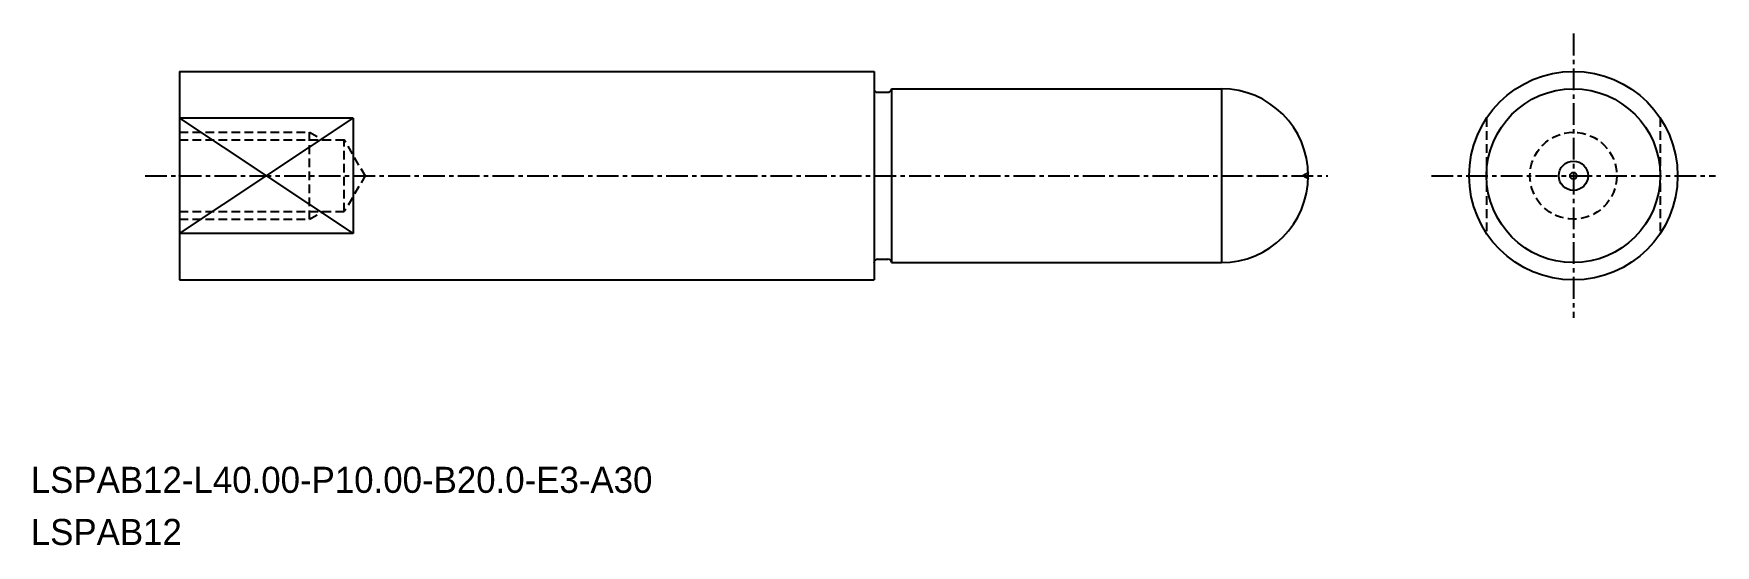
# Model space of a CAD drawing. Extents: x -1029.8 to -933, y -555 to -525.5.
import ezdxf

# ---------------------------------------------------------------- set-up
doc = ezdxf.new("R2010")
doc.units = 0
doc.linetypes.add('CENTER', pattern=[2, 1.25, -0.25, 0.25, -0.25])
doc.linetypes.add('DASHED', pattern=[0.75, 0.5, -0.25])
doc.layers.get('0').update_dxf_attribs({"linetype": 'CONTINUOUS'})
doc.layers.add('CENTER', color=1, linetype='CENTER')

msp = doc.modelspace()

# ---------------------------------------------------------------- linework, layer by layer
at = {"color": 7, "linetype": 'CONTINUOUS'}
for p, q in [((-1021.42, -527.698), (-981.42, -527.698)), ((-981.42, -528.688), (-981.42, -528.698)), ((-980.42, -528.698), (-961.42, -528.698)), ((-980.42, -528.698), (-980.42, -528.698)), ((-981.22, -528.898), (-980.62, -528.898)), ((-981.42, -538.708), (-981.42, -538.698)), ((-981.22, -538.498), (-980.62, -538.498)), ((-980.42, -538.698), (-980.42, -538.698)), ((-980.42, -538.698), (-961.42, -538.698)), ((-1021.42, -539.698), (-981.42, -539.698))]:
    msp.add_line(p, q, dxfattribs=at)
for p, q in [((-1021.42, -527.698), (-1021.42, -539.698)), ((-981.42, -527.698), (-981.42, -539.698)), ((-980.42, -528.698), (-980.42, -538.698)), ((-1011.42, -530.381), (-1021.42, -530.381)), ((-1011.42, -530.381), (-1011.42, -537.014)), ((-1011.42, -537.014), (-1021.42, -537.014))]:
    msp.add_line(p, q)
at = {"linetype": 'CONTINUOUS'}
msp.add_line((-961.42, -528.698), (-961.42, -538.698), dxfattribs=at)
at = {"color": 3}
for p, q in [((-1021.42, -537.014), (-1011.42, -530.381)), ((-1021.42, -530.381), (-1011.42, -537.014)), ((-956.38, -533.506), (-956.719, -533.698)), ((-956.38, -533.89), (-956.719, -533.698))]:
    msp.add_line(p, q, dxfattribs=at)
at = {"color": 3, "linetype": 'DASHED'}
for p, q in [((-946.15, -530.381), (-946.15, -537.014)), ((-936.15, -530.381), (-936.15, -537.014)), ((-1021.42, -531.198), (-1013.92, -531.198)), ((-1013.92, -531.198), (-1013.17, -531.631)), ((-1013.92, -536.198), (-1013.92, -531.198)), ((-1021.42, -531.631), (-1011.92, -531.631)), ((-1010.707, -533.731), (-1011.92, -531.631)), ((-1011.92, -535.765), (-1011.92, -531.631)), ((-1010.707, -533.665), (-1011.92, -535.765)), ((-1021.42, -535.765), (-1011.92, -535.765)), ((-1021.42, -536.198), (-1013.92, -536.198)), ((-1013.92, -536.198), (-1013.17, -535.765))]:
    msp.add_line(p, q, dxfattribs=at)
at = {"linetype": 'CONTINUOUS'}
msp.add_circle((-941.15, -533.698), 6, dxfattribs=at)
for radius in [5, 0.845, 0.192]:
    msp.add_circle((-941.15, -533.698), radius)
at = {"color": 3, "linetype": 'DASHED'}
msp.add_circle((-941.15, -533.698), 2.5, dxfattribs=at)
at = {"color": 7, "linetype": 'CONTINUOUS'}
for centre, start, end in [((-981.22, -528.698), 180, 270), ((-980.62, -528.698), 270, 0), ((-981.22, -538.698), 90, 180), ((-980.62, -538.698), 0, 90)]:
    msp.add_arc(centre, 0.2, start, end, dxfattribs=at)
msp.add_arc((-961.42, -533.698), 5, 270, 90)
msp.add_point((-1021.42, -533.698), dxfattribs=at)
at = {"layer": 'CENTER', "color": 1, "linetype": 'CENTER'}
for p, q in [((-941.15, -525.523), (-941.15, -541.873)), ((-1023.387, -533.698), (-955.288, -533.698)), ((-949.325, -533.698), (-932.975, -533.698))]:
    msp.add_line(p, q, dxfattribs=at)

# ---------------------------------------------------------------- texts
for s, p in [('LSPAB12-L40.00-P10.00-B20.0-E3-A30', (-1029.974, -551.947)), ('LSPAB12', (-1029.974, -554.947))]:
    msp.add_text(s, height=1.5).set_placement(p)

doc.saveas('drawing.dxf')
